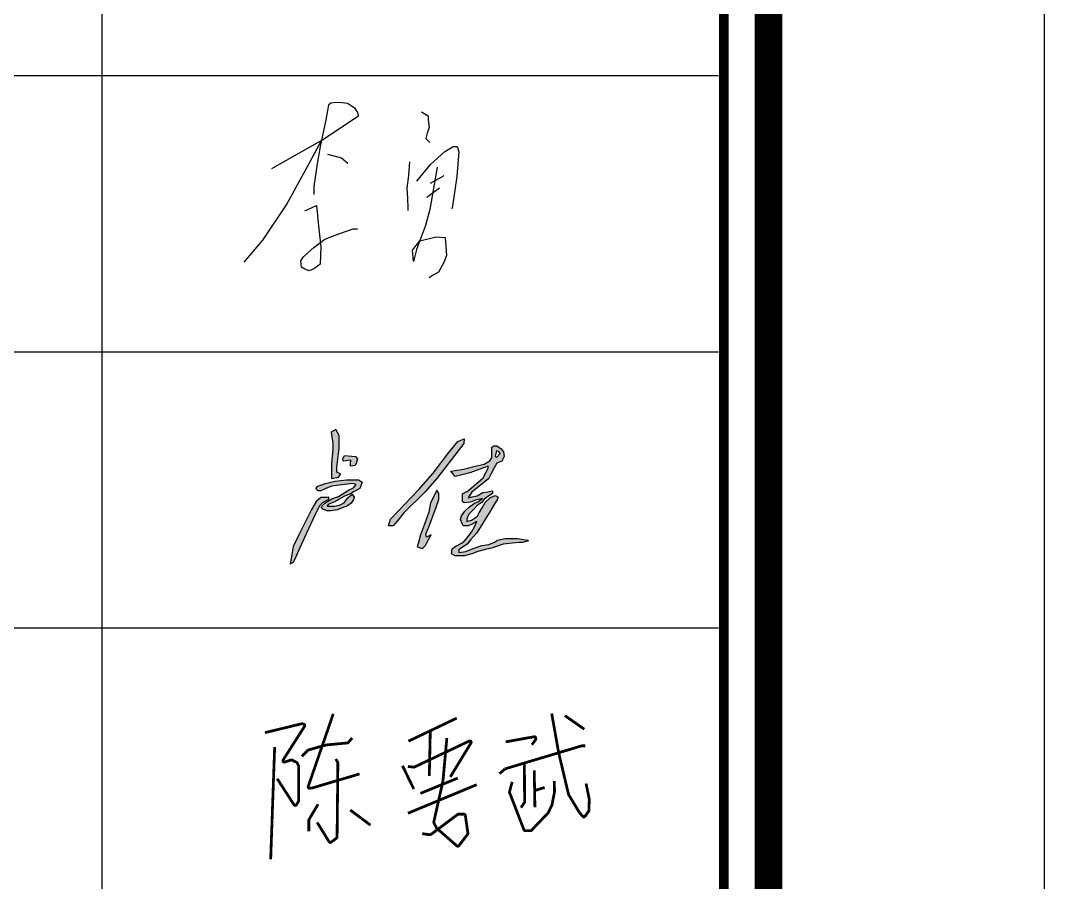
# Model space of a CAD drawing. Extents: x 815029915 to 815825525, y 579155098 to 579748855.
# Drawn here: x 815403829 to 815407538, y 579426422 to 579429543 of the extents above; entities that cross this region are included whole.
import ezdxf

# ---------------------------------------------------------------- set-up
doc = ezdxf.new("R2010")
doc.units = 0
doc.header["$LTSCALE"] = 100
doc.header["$MEASUREMENT"] = 0
for name, color, linetype in [('TK', 7, 'Continuous'), ('ZG-图框层', 4, 'Continuous'), ('zm', 1, 'Continuous')]:
    doc.layers.add(name, color=color, linetype=linetype)
doc.layers.add('平面看线', color=175, linetype='Continuous', lineweight=9)

# ---------------------------------------------------------------- blocks, each defined once
blk = doc.blocks.new('CCIAD-TK-A0-图签')
at = {"layer": 'TK'}
for p, q in [((1154.858, 121.628), (1154.858, 51.628)), ((1126.117, 91.628), (1177.187, 91.628)), ((1126.117, 91.628), (1177.187, 91.628)), ((1126.117, 81.628), (1177.187, 81.628)), ((1126.117, 81.628), (1177.187, 81.628)), ((1126.117, 71.628), (1177.187, 71.628)), ((1126.117, 71.628), (1177.187, 71.628))]:
    blk.add_line(p, q, dxfattribs=at)
blk.add_lwpolyline([(1124.286, 10.457), (1179, 10.457), (1179, 831)], dxfattribs=at)
at = {"layer": 'TK', "const_width": 0.347}
blk.add_lwpolyline([(1126.117, 185.398), (1177.387, 185.398), (1177.387, 13.253), (1126.117, 13.253)], close=True, dxfattribs=at)
blk = doc.blocks.new('李勇')
at = {"color": 7, "lineweight": 30}
for p, q in [((8824.8, 21817.8), (8816.5, 21810.6)), ((8843.3, 21821.1), (8824.8, 21817.8)), ((8865.5, 21819.2), (8843.3, 21821.1)), ((8885.2, 21817.5), (8865.5, 21819.2)), ((8899.9, 21807.9), (8885.2, 21817.5)), ((8812.8, 21791.1), (8806.5, 21758.1)), ((8816.5, 21810.6), (8812.8, 21791.1)), ((8913.1, 21799.3), (8899.9, 21807.9)), ((8922.7, 21784.1), (8913.1, 21799.3)), ((8925.1, 21771.8), (8922.7, 21784.1)), ((9153.4, 21787.1), (9177.6, 21772.1)), ((8806.5, 21758.1), (8786.2, 21661.3)), ((8792.7, 21683.7), (8925.1, 21771.8)), ((9177.6, 21772.1), (9177.6, 21757.9)), ((9177.6, 21757.9), (9180.5, 21730.1)), ((9173.4, 21710.2), (9169.1, 21690.3)), ((9180.5, 21730.1), (9173.4, 21710.2)), ((8611.5, 21581.2), (8792.7, 21683.7)), ((8740.7, 21589.4), (8790.7, 21682.5)), ((9169.1, 21690.3), (9183.3, 21676)), ((8786.2, 21661.3), (8774.9, 21599.2)), ((8812.6, 21633.3), (8863.3, 21620)), ((9185.8, 21596.4), (9237.3, 21642.9)), ((9237.3, 21642.9), (9268.1, 21660.8)), ((9268.1, 21660.8), (9282.5, 21660.8)), ((9288.4, 21641.9), (9280.7, 21553.3)), ((9282.5, 21660.8), (9288.4, 21641.9)), ((8663.8, 21450.7), (8740.7, 21589.4)), ((8774.9, 21599.2), (8762.8, 21517.1)), ((8863.3, 21620), (8885.9, 21601)), ((9109.4, 21606.3), (9105.6, 21556.5)), ((9136.2, 21536.4), (9185.8, 21596.4)), ((9105.6, 21556.5), (9099.9, 21510.6)), ((9210.4, 21586.1), (9183.2, 21433.5)), ((9185.8, 21528.9), (9235, 21556.5)), ((9280.7, 21553.3), (9265.1, 21445.9)), ((8762.8, 21517.1), (8762.8, 21493)), ((8762.8, 21493), (8762.8, 21487)), ((9099.9, 21510.6), (9103.1, 21474.1)), ((9172.6, 21477.6), (9218.4, 21511.3)), ((8578.7, 21322.8), (8663.8, 21450.7)), ((8730.7, 21428.4), (8772.7, 21447.9)), ((8772.7, 21447.9), (8780.7, 21373.4)), ((9103.1, 21474.1), (9103.7, 21438.2)), ((9265.1, 21445.9), (9263.6, 21436)), ((9103.7, 21438.2), (9103.8, 21430)), ((9183.2, 21433.5), (9167.4, 21374.8)), ((8780.7, 21373.4), (8788.6, 21299.4)), ((9167.4, 21374.8), (9135.4, 21288.2)), ((8803.1, 21325.8), (8853.6, 21345.6)), ((8853.6, 21345.6), (8905.5, 21362.9)), ((8905.5, 21362.9), (8921.5, 21362.9)), ((9147.1, 21320), (9206.4, 21334.2)), ((9206.4, 21334.2), (9239.2, 21331.9)), ((9239.2, 21331.9), (9243.9, 21266.8)), ((8510.5, 21243), (8578.7, 21322.8)), ((8742.8, 21278.2), (8763.2, 21295.4)), ((8763.2, 21295.4), (8803.1, 21325.8)), ((8788.6, 21299.4), (8786.4, 21235.5)), ((9120.5, 21285.9), (9147.1, 21320)), ((8715.9, 21247.5), (8725.2, 21261.5)), ((8725.2, 21261.5), (8742.8, 21278.2)), ((9123.7, 21245.3), (9120.5, 21285.9)), ((9135.4, 21288.2), (9123.7, 21245.3)), ((9243.9, 21266.8), (9233.6, 21242)), ((8718.4, 21224.7), (8715.9, 21247.5)), ((8730.7, 21217.1), (8718.4, 21224.7)), ((8765.2, 21219.5), (8746, 21211.1)), ((8786.4, 21235.5), (8765.2, 21219.5)), ((9233.6, 21242), (9214.2, 21206.8)), ((8746, 21211.1), (8730.7, 21217.1)), ((9195.6, 21195.1), (9181, 21185.9)), ((9214.2, 21206.8), (9195.6, 21195.1))]:
    blk.add_line(p, q, dxfattribs=at)
blk = doc.blocks.new('gadad23a')
at = {"layer": '平面看线', "const_width": 100}
for points in [[(131775, 116553), (130868, 113925, 0.557185), (130922, 113859), (131024, 113872), (132727, 114378)], [(139687, 116566), (139940, 115144), (140298, 113636, 0.077541), (140304, 113622), (140692, 112978), (140816, 112838, 0.480002), (140894, 112842), (141024, 113023, 0.147817), (141034, 113050), (141049, 113447, 0.05991), (141048, 113459), (140933, 114030)], [(129300, 115871), (130634, 116195, -0.150124), (130663, 116193), (130711, 116175, -0.476931), (130735, 116101), (129958, 114882, 0.703116), (130016, 114807), (130242, 114881, -0.191901), (130279, 114878), (130443, 114800, -0.166898), (130467, 114777), (130516, 114678, -0.116521), (130522, 114655), (130522, 113410, -0.134677), (130515, 113384), (130441, 113260, -0.556571), (130356, 113258), (129742, 114206)], [(138021, 115539), (139052, 115724, -0.467135), (139111, 115675), (139111, 115641, -0.160073), (139101, 115611), (138969, 115432)], [(130637, 115013), (130859, 115235, -0.129081), (130881, 115248), (131523, 115427), (132286, 115499, 0.194236), (132319, 115516), (132460, 115681)], [(134479, 114648), (134686, 114623, 0.141288), (134714, 114627), (136699, 115567, -0.745112), (136763, 115496), (136015, 114271)], [(137796, 114387), (137992, 114555, -0.104533), (138010, 114565), (140768, 115393, -0.07304), (140783, 115395), (140909, 115395)], [(131867, 114919), (131936, 114795, -0.131224), (131942, 114770), (131913, 112094, -0.229929), (131893, 112055), (131700, 111906, -0.444253), (131627, 111919), (131191, 112623)], [(138698, 114771), (138706, 113365, -0.149587), (138697, 113337), (138577, 113157)], [(135747, 114110), (135417, 112637, 0.177164), (135421, 112603), (135517, 112420, 0.093258), (135528, 112406), (136253, 111773, 0.432684), (136325, 111780), (136642, 112193, 0.202276), (136652, 112231), (136559, 112877, 0.372816), (136509, 112920), (136309, 112920, 0.162035), (136279, 112910), (135311, 112185, -0.199079), (135274, 112176), (134997, 112216)], [(138254, 114091), (138160, 113731, 0.156859), (138162, 113700), (138682, 112354, 0.309954), (138729, 112322), (138920, 112322, 0.204533), (138956, 112337), (139554, 112962, 0.079088), (139563, 112975), (139695, 113250, 0.06466), (139699, 113262), (139787, 113719, 0.04851), (139788, 113729), (139786, 114121)], [(131225, 113282), (130897, 112730, 0.134842), (130890, 112705), (130890, 112304)]]:
    blk.add_lwpolyline(points, format="xyb", dxfattribs=at)
for points in [[(140164, 116488), (140870, 115997)], [(134496, 115562), (136247, 116397)], [(135290, 115941), (135254, 114307)], [(129652, 115349), (129508, 111282)], [(135890, 115676), (135747, 114110)], [(134283, 114674), (134692, 113831)], [(134932, 113672), (136284, 114227)], [(139055, 114503), (139079, 113173)], [(134480, 112953), (136969, 113988)], [(139069, 113773), (139433, 113888)], [(132390, 113071), (133122, 112524)]]:
    blk.add_lwpolyline(points, dxfattribs=at)
blk = doc.blocks.new('ll')
at = {"layer": 'ZG-图框层'}
blk.add_lwpolyline([(815136770.1, 579524220), (815255670.1, 579524220), (815255670.1, 579608320), (815136770.1, 579608320)], close=True, dxfattribs=at)

msp = doc.modelspace()

# ---------------------------------------------------------------- hatches: boundary and pattern name
h = msp.add_hatch(color=256)
h.paths.add_polyline_path([(815405049.5, 579427956), (815405041.7, 579427964.5), (815405002.3, 579427967.7), (815404996.8, 579427956.4), (815404998, 579427947), (815405007.4, 579427948.3), (815405025.5, 579427950.6), (815405023.6, 579427937.6), (815405023.6, 579427929.5), (815405040.7, 579427931.8), (815405046.2, 579427943.1)])
h.paths.add_polyline_path([(815404989.5, 579427900.8), (815404974.7, 579427907.4), (815404974.7, 579427926.3), (815404982.9, 579427993.9), (815404982.9, 579428040.8), (815404971.4, 579428062.2), (815404954.1, 579428052.3), (815404960.7, 579428012), (815404960.7, 579427991.4), (815404954.9, 579427939.5), (815404954.9, 579427921.4), (815404954.9, 579427900.8), (815404954.9, 579427884.3), (815404980.4, 579427889.3)])
h.paths.add_polyline_path([(815405066.6, 579427872), (815405053.6, 579427879.8), (815405039.1, 579427879.8), (815405010.1, 579427879.8), (815404968.1, 579427874.6), (815404931.8, 579427866.8), (815404905.4, 579427857), (815404899.1, 579427848.2), (815404906.9, 579427840.4), (815404916.8, 579427840.4), (815404931.8, 579427847.1), (815404955.7, 579427857.5), (815404983.1, 579427860.1), (815405032.4, 579427866.3), (815405044.3, 579427862.7), (815405034.5, 579427851.3), (815405016.3, 579427842.5), (815404981.1, 579427819.7), (815404956.2, 579427811.4), (815404930.8, 579427795.3), (815404917.8, 579427782.4), (815404924.5, 579427773.6), (815404939.1, 579427767.3), (815404954.1, 579427767.3), (815404977, 579427771.9), (815404994.5, 579427778.7), (815405013.2, 579427786), (815405026.7, 579427795.8), (815405035.5, 579427808.8), (815405037.6, 579427817.1), (815405029.6, 579427828.3), (815405023.1, 579427822.3), (815405014.4, 579427814.3), (815405010.1, 579427808.8), (815405000.8, 579427796.9), (815404983.7, 579427788.6), (815404966.5, 579427785), (815404946.3, 579427785), (815404939.6, 579427785), (815404943.7, 579427790.7), (815404966.5, 579427800), (815404985.7, 579427810.9), (815405001.8, 579427820.7), (815405023.8, 579427829.7), (815405037.1, 579427837.3), (815405057.4, 579427848.9), (815405062.5, 579427861.6)])
h.paths.add_polyline_path([(815404946, 579427810.3), (815404946, 579427817.2), (815404940.1, 579427816), (815404917.2, 579427816.5), (815404899.6, 579427801), (815404882.5, 579427773), (815404837.1, 579427680.7), (815404816.4, 579427638.8), (815404808.9, 579427595.4), (815404805.5, 579427576), (815404817.2, 579427581.3), (815404827.1, 579427602.8), (815404841.8, 579427634.5), (815404865.2, 579427685.2), (815404897.9, 579427756), (815404912.8, 579427786.9), (815404923.6, 579427797.6)])
h.paths.add_polyline_path([(815405337.3, 579427884.6), (815405434.2, 579428011.4), (815405435.8, 579428028.1), (815405412.5, 579428018.9), (815405379.9, 579427978.9), (815405324, 579427904.6), (815405270.6, 579427843.7), (815405168.7, 579427737.8), (815405162.1, 579427713.7), (815405178.8, 579427713.7), (815405193.8, 579427732), (815405217.1, 579427760.3), (815405293.1, 579427835.4)])
h.paths.add_polyline_path([(815405344.5, 579427809), (815405344.5, 579427830.4), (815405337.3, 579427842.5), (815405329.4, 579427827.3), (815405314.2, 579427796.4), (815405308, 579427762.4), (815405292.2, 579427719.9), (815405277.9, 579427681.2), (815405271.3, 579427657.6), (815405265.6, 579427637.3), (815405285.4, 579427631.4), (815405296.4, 579427641.9), (815405305.3, 579427661.8), (815405316.3, 579427680.7), (815405299.1, 579427671.8), (815405297, 579427682.7), (815405310.6, 579427716.3), (815405334.2, 579427780.7)])
h.paths.add_polyline_path([(815405580.3, 579427964.6), (815405578.2, 579427981.4), (815405569.8, 579427992.5), (815405554, 579428003), (815405543, 579428003), (815405535.6, 579427997.7), (815405535.6, 579427979.3), (815405535.6, 579427959.9), (815405528.8, 579427948.3), (815405508, 579427937.2), (815405475.6, 579427929.4), (815405432.9, 579427919), (815405403.5, 579427914), (815405388, 579427911.3), (815405398.5, 579427898.6), (815405403.8, 579427892.3), (815405456.2, 579427905.5), (815405523.3, 579427929.2), (815405523.3, 579427922.4), (815405504.3, 579427887), (815405453, 579427842.6), (815405445.1, 579427837.3), (815405429.7, 579427829.4), (815405429.7, 579427821.5), (815405429.7, 579427801.2), (815405436.1, 579427796.5), (815405458.3, 579427798.6), (815405477.3, 579427806), (815405502.1, 579427811.8), (815405487.9, 579427801.7), (815405473.1, 579427795.9), (815405455.6, 579427782.7), (815405438.2, 579427766.3), (815405426, 579427749.4), (815405422.8, 579427736.1), (815405427.6, 579427724.1), (815405431.8, 579427713.5), (815405449.8, 579427713.5), (815405462.5, 579427718.3), (815405481.5, 579427729.4), (815405473.1, 579427709.3), (815405463, 579427690.4), (815405445.6, 579427669.1), (815405433.4, 579427654.4), (815405405.4, 579427640.1), (815405392.2, 579427630.1), (815405389.5, 579427612.1), (815405403.3, 579427605.2), (815405436.6, 579427605.2), (815405463.6, 579427612.1), (815405485.3, 579427620.7), (815405512.7, 579427627.4), (815405539.3, 579427633.9), (815405562.4, 579427641.7), (815405577.7, 579427646.8), (815405609.5, 579427650.1), (815405634.8, 579427652.8), (815405647, 579427652.8), (815405668.7, 579427659.1), (815405665, 579427661.7), (815405628.5, 579427667), (815405584.1, 579427667), (815405557.1, 579427661.7), (815405546, 579427654.4), (815405525.4, 579427646.4), (815405499.5, 579427642.7), (815405468.8, 579427631.1), (815405442.4, 579427620), (815405416.2, 579427616.8), (815405416.2, 579427626), (815405430.2, 579427635.9), (815405446.6, 579427647.4), (815405459.3, 579427662.3), (815405480.5, 579427687.1), (815405499.5, 579427717.5), (815405516.6, 579427744.8), (815405527.3, 579427761.8), (815405548.7, 579427796.1), (815405555.1, 579427807.7), (815405558.7, 579427816.7), (815405548.2, 579427823), (815405531.4, 579427816.1), (815405512.1, 579427797.4), (815405501.1, 579427778), (815405490.8, 579427759.9), (815405484, 579427747.8), (815405462.4, 579427733.6), (815405446.1, 579427729.3), (815405446.1, 579427737.8), (815405451.4, 579427754.6), (815405468.7, 579427771.9), (815405484.5, 579427787.7), (815405499.8, 579427798.2), (815405508.5, 579427809.9), (815405525.6, 579427821.5), (815405538.7, 579427830.5), (815405538.7, 579427839.8), (815405521.4, 579427836.8), (815405503.5, 579427833.6), (815405482.7, 579427822.6), (815405465.1, 579427817.9), (815405451.4, 579427814.2), (815405451.4, 579427817.3), (815405463.6, 579427835.3), (815405483.4, 579427851.2), (815405501.4, 579427865.7), (815405524, 579427883.9), (815405532.8, 579427900.5), (815405545.1, 579427923.6), (815405554, 579427940.4), (815405571.9, 579427947.8)])
h.paths.add_polyline_path([(815405553.5, 579427960.5), (815405548.2, 579427965.5), (815405553.1, 579427984.6), (815405561.1, 579427982.3), (815405565.7, 579427975.7)], flags=16)

# ---------------------------------------------------------------- linework, layer by layer
for points in [[(815404954.1, 579428052.3), (815404960.7, 579428012), (815404960.7, 579427991.4), (815404954.9, 579427939.5), (815404954.9, 579427921.4), (815404954.9, 579427900.8), (815404954.9, 579427884.3), (815404980.4, 579427889.3), (815404989.5, 579427900.8), (815404974.7, 579427907.4), (815404974.7, 579427926.3), (815404982.9, 579427993.9), (815404982.9, 579428040.8), (815404971.4, 579428062.2)], [(815405434.2, 579428011.4), (815405337.3, 579427884.6), (815405293.1, 579427835.4), (815405217.1, 579427760.3), (815405193.8, 579427732), (815405178.8, 579427713.7), (815405162.1, 579427713.7), (815405168.7, 579427737.8), (815405270.6, 579427843.7), (815405324, 579427904.6), (815405379.9, 579427978.9), (815405412.5, 579428018.9), (815405435.8, 579428028.1)], [(815405403.5, 579427914), (815405432.9, 579427919), (815405475.6, 579427929.4), (815405508, 579427937.2), (815405528.8, 579427948.3), (815405535.6, 579427959.9), (815405535.6, 579427979.3), (815405535.6, 579427997.7), (815405543, 579428003), (815405554, 579428003), (815405569.8, 579427992.5), (815405578.2, 579427981.4), (815405580.3, 579427964.6), (815405571.9, 579427947.8), (815405554, 579427940.4), (815405545.1, 579427923.6), (815405532.8, 579427900.5), (815405524, 579427883.9), (815405501.4, 579427865.7), (815405483.4, 579427851.2), (815405463.6, 579427835.3), (815405451.4, 579427817.3), (815405451.4, 579427814.2), (815405465.1, 579427817.9), (815405482.7, 579427822.6), (815405503.5, 579427833.6), (815405521.4, 579427836.8), (815405538.7, 579427839.8), (815405538.7, 579427830.5), (815405525.6, 579427821.5), (815405508.5, 579427809.9), (815405499.8, 579427798.2), (815405484.5, 579427787.7), (815405468.7, 579427771.9), (815405451.4, 579427754.6), (815405446.1, 579427737.8), (815405446.1, 579427729.3), (815405462.4, 579427733.6), (815405484, 579427747.8), (815405490.8, 579427759.9), (815405501.1, 579427778), (815405512.1, 579427797.4), (815405531.4, 579427816.1), (815405548.2, 579427823), (815405558.7, 579427816.7), (815405555.1, 579427807.7), (815405548.7, 579427796.1), (815405527.3, 579427761.8), (815405516.6, 579427744.8), (815405499.5, 579427717.5), (815405480.5, 579427687.1), (815405459.3, 579427662.3), (815405446.6, 579427647.4), (815405430.2, 579427635.9), (815405416.2, 579427626), (815405416.2, 579427616.8), (815405442.4, 579427620), (815405468.8, 579427631.1), (815405499.5, 579427642.7), (815405525.4, 579427646.4), (815405546, 579427654.4), (815405557.1, 579427661.7), (815405584.1, 579427667), (815405628.5, 579427667), (815405665, 579427661.7), (815405668.7, 579427659.1), (815405647, 579427652.8), (815405634.8, 579427652.8), (815405609.5, 579427650.1), (815405577.7, 579427646.8), (815405562.4, 579427641.7), (815405539.3, 579427633.9), (815405512.7, 579427627.4), (815405485.3, 579427620.7), (815405463.6, 579427612.1), (815405436.6, 579427605.2), (815405403.3, 579427605.2), (815405389.5, 579427612.1), (815405392.2, 579427630.1), (815405405.4, 579427640.1), (815405433.4, 579427654.4), (815405445.6, 579427669.1), (815405463, 579427690.4), (815405473.1, 579427709.3), (815405481.5, 579427729.4), (815405462.5, 579427718.3), (815405449.8, 579427713.5), (815405431.8, 579427713.5), (815405427.6, 579427724.1), (815405422.8, 579427736.1), (815405426, 579427749.4), (815405438.2, 579427766.3), (815405455.6, 579427782.7), (815405473.1, 579427795.9), (815405487.9, 579427801.7), (815405502.1, 579427811.8), (815405477.3, 579427806), (815405458.3, 579427798.6), (815405436.1, 579427796.5), (815405429.7, 579427801.2), (815405429.7, 579427821.5), (815405429.7, 579427829.4), (815405445.1, 579427837.3), (815405453, 579427842.6), (815405504.3, 579427887), (815405523.3, 579427922.4), (815405523.3, 579427929.2), (815405456.2, 579427905.5), (815405403.8, 579427892.3), (815405398.5, 579427898.6), (815405388, 579427911.3)], [(815405553.1, 579427984.6), (815405548.2, 579427965.5), (815405553.5, 579427960.5), (815405565.7, 579427975.7), (815405561.1, 579427982.3)], [(815405002.3, 579427967.7), (815405041.7, 579427964.5), (815405049.5, 579427956), (815405046.2, 579427943.1), (815405040.7, 579427931.8), (815405023.6, 579427929.5), (815405023.6, 579427937.6), (815405025.5, 579427950.6), (815405007.4, 579427948.3), (815404998, 579427947), (815404996.8, 579427956.4)], [(815404905.4, 579427857), (815404931.8, 579427866.8), (815404968.1, 579427874.6), (815405010.1, 579427879.8), (815405039.1, 579427879.8), (815405053.6, 579427879.8), (815405066.6, 579427872), (815405062.5, 579427861.6), (815405057.4, 579427848.9), (815405037.1, 579427837.3), (815405023.8, 579427829.7), (815405001.8, 579427820.7), (815404985.7, 579427810.9), (815404966.5, 579427800), (815404943.7, 579427790.7), (815404939.6, 579427785), (815404946.3, 579427785), (815404966.5, 579427785), (815404983.7, 579427788.6), (815405000.8, 579427796.9), (815405010.1, 579427808.8), (815405014.4, 579427814.3), (815405023.1, 579427822.3), (815405029.6, 579427828.3), (815405037.6, 579427817.1), (815405035.5, 579427808.8), (815405026.7, 579427795.8), (815405013.2, 579427786), (815404994.5, 579427778.7), (815404977, 579427771.9), (815404954.1, 579427767.3), (815404939.1, 579427767.3), (815404924.5, 579427773.6), (815404917.8, 579427782.4), (815404930.8, 579427795.3), (815404956.2, 579427811.4), (815404981.1, 579427819.7), (815405016.3, 579427842.5), (815405034.5, 579427851.3), (815405044.3, 579427862.7), (815405032.4, 579427866.3), (815404983.1, 579427860.1), (815404955.7, 579427857.5), (815404931.8, 579427847.1), (815404916.8, 579427840.4), (815404906.9, 579427840.4), (815404899.1, 579427848.2)], [(815405329.4, 579427827.3), (815405314.2, 579427796.4), (815405308, 579427762.4), (815405292.2, 579427719.9), (815405277.9, 579427681.2), (815405271.3, 579427657.6), (815405265.6, 579427637.3), (815405285.4, 579427631.4), (815405296.4, 579427641.9), (815405305.3, 579427661.8), (815405316.3, 579427680.7), (815405299.1, 579427671.8), (815405297, 579427682.7), (815405310.6, 579427716.3), (815405334.2, 579427780.7), (815405344.5, 579427809), (815405344.5, 579427830.4), (815405337.3, 579427842.5)], [(815404940.1, 579427816), (815404917.2, 579427816.5), (815404899.6, 579427801), (815404882.5, 579427773), (815404837.1, 579427680.7), (815404816.4, 579427638.8), (815404808.9, 579427595.4), (815404805.5, 579427576), (815404817.2, 579427581.3), (815404827.1, 579427602.8), (815404841.8, 579427634.5), (815404865.2, 579427685.2), (815404897.9, 579427756), (815404912.8, 579427786.9), (815404923.6, 579427797.6), (815404946, 579427810.3), (815404946, 579427817.2)]]:
    msp.add_lwpolyline(points, close=True)
at = {"layer": 'ZG-图框层'}
msp.add_lwpolyline([(815288638.1, 579420226.5), (815407538.1, 579420226.5), (815407538.1, 579504326.5), (815288638.1, 579504326.5)], close=True, dxfattribs=at)
at = {"layer": 'ZG-图框层', "const_width": 100}
msp.add_lwpolyline([(815291138.1, 579421226.5), (815406538.1, 579421226.5), (815406538.1, 579503326.5), (815291138.1, 579503326.5)], close=True, dxfattribs=at)

# ---------------------------------------------------------------- block references
msp.add_blockref('李勇', (815396128.1, 579407425.3))
at = {"xscale": 0.1, "yscale": 0.1, "zscale": 0.1}
msp.add_blockref('gadad23a', (815391784.2, 579415377.5), dxfattribs=at)
at = {"layer": 'TK', "xscale": 100, "yscale": 100, "zscale": 100}
msp.add_blockref('CCIAD-TK-A0-图签', (815288638.1, 579420180.9), dxfattribs=at)
at = {"layer": 'zm', "color": 1}
msp.add_blockref('ll', (151868, -103993.4), dxfattribs=at)

doc.saveas('drawing.dxf')
